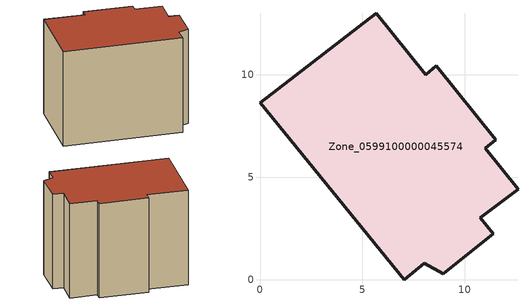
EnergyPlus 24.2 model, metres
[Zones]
Zone_0599100000045574
 floor ground (C_G): 8.62,10.44 11.53,6.83 11,6.42 12.61,4.41 10.76,3.02 11.39,2.24 8.96,0.29 8.03,0.79 7.04,0 0,8.64 5.69,13.01 8.11,10.02 z0
 wall outside (C_F): 12.61,4.41 11,6.42 11.53,6.83 8.62,10.44 8.11,10.02 5.69,13.01 0,8.64 7.04,0 8.03,0.79 8.96,0.29 11.39,2.24 10.76,3.02 12.61,4.41 z0:9.32
 roof outside (C_R): 8.11,10.02 5.69,13.01 0,8.64 7.04,0 8.03,0.79 8.96,0.29 11.39,2.24 10.76,3.02 12.61,4.41 11,6.42 11.53,6.83 8.62,10.44 z9.32
[BUILDING]
Pand.0599100000045574: North Axis=0; Terrain=City; Loads Convergence Tolerance Value=0.04; Temperature Convergence Tolerance Value=0.4; Solar Distribution=FullExterior; Maximum Number of Warmup Days=25; Minimum Number of Warmup Days=1
[Site:Location]
Rotterdam.The.Hague.AP_ZH_NLD Design_Conditions: Latitude=51.96; Longitude=4.45; Time Zone=1; Elevation=-4.5
[SITE:GROUNDTEMPERATURE:BUILDINGSURFACE]
18, 18, 18, 18, 18, 18, 18, 18, 18, 18, 18, 18
[MATERIAL] Thermal Absorptance=0.9; Solar Absorptance=0.7; Visible Absorptance=0.7
Name | Roughness | Thickness | Conductivity | Density | Specific Heat
G.TC.1946 | MediumSmooth | 0.15 | 1 | 540 | 1210
F.TC.1946 | Rough | 0.3 | 0.857143 | 1920 | 840
R.TC.1946 | MediumRough | 0.2 | 0.909091 | 1500 | 1000
[CONSTRUCTION]
C_G: G.TC.1946
C_F: F.TC.1946
C_R: R.TC.1946
[ZONE]
Zone_0599100000045574: Type=1; Multiplier=1; Ceiling Height=Autocalculate; Volume=Autocalculate; Floor Area=autocalculate; Part of Total Floor Area=Yes
[ZONEINFILTRATION:DESIGNFLOWRATE]
Infil_Zone_0599100000045574: Zone or ZoneList or Space or SpaceList=Zone_0599100000045574; Schedule=AlwaysOn; Design Flow Rate Calculation Method=Flow/Area; Flow Rate per Floor Area=0.003; Constant Term Coefficient=1; Temperature Term Coefficient=0; Velocity Term Coefficient=0; Velocity Squared Term Coefficient=0
[HVACTEMPLATE:ZONE:IDEALLOADSAIRSYSTEM]
Zone_0599100000045574: Maximum Heating Supply Air Temperature=50; Minimum Cooling Supply Air Temperature=13; Maximum Heating Supply Air Humidity Ratio=0.0156; Minimum Cooling Supply Air Humidity Ratio=0.0077; Heating Limit=NoLimit; Cooling Limit=NoLimit; Dehumidification Control Type=ConstantSensibleHeatRatio; Cooling Sensible Heat Ratio=0.7; Dehumidification Setpoint=60; Humidification Control Type=None; Humidification Setpoint=30; Outdoor Air Method=None; Outdoor Air Flow Rate per Person=0.00944; Outdoor Air Flow Rate per Zone Floor Area=0; Outdoor Air Flow Rate per Zone=0; Demand Controlled Ventilation Type=None; Outdoor Air Economizer Type=NoEconomizer; Heat Recovery Type=None; Sensible Heat Recovery Effectiveness=0.7; Latent Heat Recovery Effectiveness=0.65
[ZONECONTROL:THERMOSTAT]
ThermostatControl_Zone_0599100000045574: Zone or ZoneList=Zone_0599100000045574; Control Type Schedule=DualSetpointControlType; Control 1=Thermostat_Zone_0599100000045574; Temperature Difference Between Cutout And Setpoint=0
[THERMOSTATSETPOINT:DUALSETPOINT]
Thermostat_Zone_0599100000045574: Heating Setpoint Temperature Schedule=HeatingSetpoint_Zone_0599100000045574; Cooling Setpoint Temperature Schedule=CoolingSetpoint_Zone_0599100000045574
[SCHEDULE:COMPACT]
HeatingSetpoint_Zone_0599100000045574: Through: 12/31, For: AllDays, Until: 24:00, 21
CoolingSetpoint_Zone_0599100000045574: Through: 12/31, For: AllDays, Until: 24:00, 24
DualSetpointControlType: Through: 12/31, For: AllDays, Until: 24:00, 4
AlwaysOn: Through: 12/31, For: AllDays, Until: 24:00, 1
